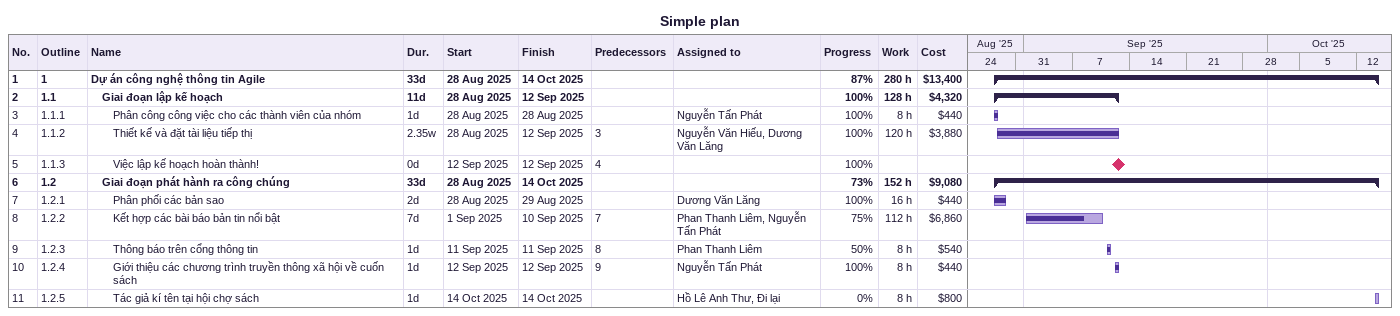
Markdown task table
Simple plan

| ID | WBS | Task | Duration | Start | Finish | Predecessors | Resources | % complete | Work (h) | Cost ($) |
|---|---|---|---|---|---|---|---|---|---|---|
| 1 | 1 | **Dự án công nghệ thông tin Agile** | 33d | 2025-08-28 | 2025-10-14 |  |  | 87 | 280 | 13400 |
| 2 | 1.1 | **Giai đoạn lập kế hoạch** | 11d | 2025-08-28 | 2025-09-12 |  |  | 100 | 128 | 4320 |
| 3 | 1.1.1 | Phân công công việc cho các thành viên của nhóm | 1d | 2025-08-28 | 2025-08-28 |  | Nguyễn Tấn Phát | 100 | 8 | 440 |
| 4 | 1.1.2 | Thiết kế và đặt tài liệu tiếp thị | 2.35w | 2025-08-28 | 2025-09-12 | 3 | Nguyễn Văn Hiếu, Dương Văn Lăng | 100 | 120 | 3880 |
| 5 | 1.1.3 | Việc lập kế hoạch hoàn thành! | 0d | 2025-09-12 | 2025-09-12 | 4 |  | 100 |  |  |
| 6 | 1.2 | **Giai đoạn phát hành ra công chúng** | 33d | 2025-08-28 | 2025-10-14 |  |  | 73 | 152 | 9080 |
| 7 | 1.2.1 | Phân phối các bản sao | 2d | 2025-08-28 | 2025-08-29 |  | Dương Văn Lăng | 100 | 16 | 440 |
| 8 | 1.2.2 | Kết hợp các bài báo bản tin nổi bật | 7d | 2025-09-01 | 2025-09-10 | 7 | Phan Thanh Liêm, Nguyễn Tấn Phát | 75 | 112 | 6860 |
| 9 | 1.2.3 | Thông báo trên cổng thông tin | 1d | 2025-09-11 | 2025-09-11 | 8 | Phan Thanh Liêm | 50 | 8 | 540 |
| 10 | 1.2.4 | Giới thiệu các chương trình truyền thông xã hội về cuốn sách | 1d | 2025-09-12 | 2025-09-12 | 9 | Nguyễn Tấn Phát | 100 | 8 | 440 |
| 11 | 1.2.5 | Tác giả kí tên tại hội chợ sách | 1d | 2025-10-14 | 2025-10-14 |  | Hồ Lê Anh Thư, Đi lại | 0 | 8 | 800 |
